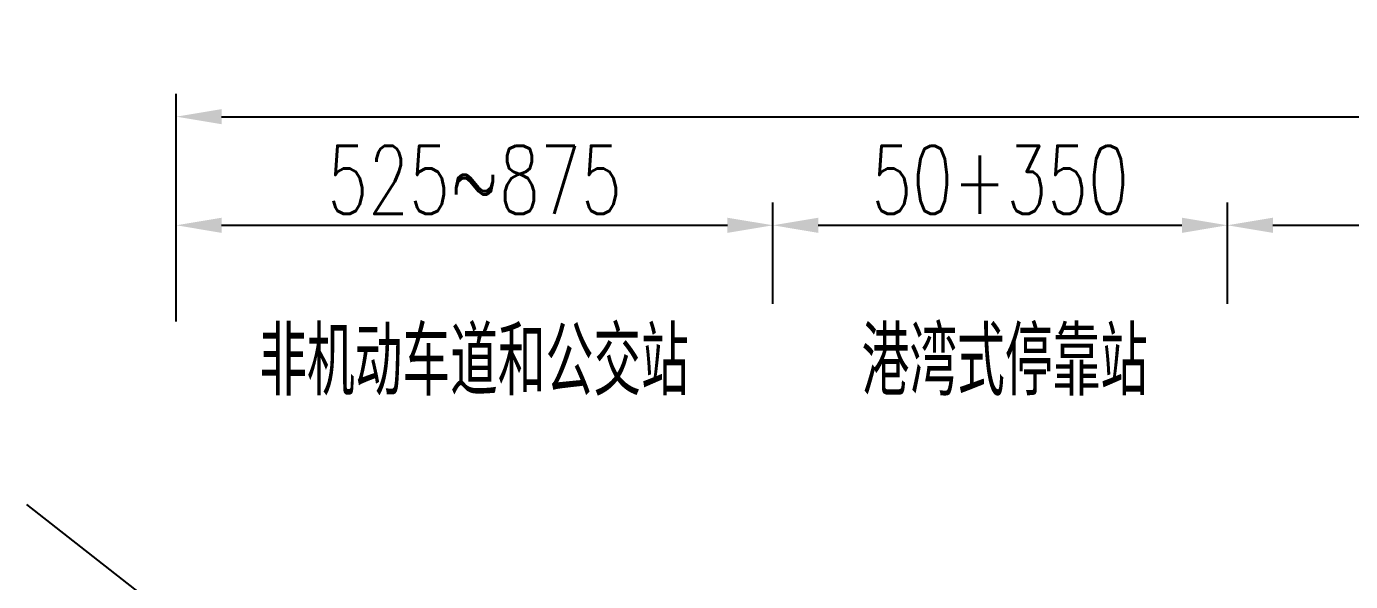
# Model space of a CAD drawing. Extents: x -941089 to 947074, y -2579987 to 8.
# Drawn here: x 2060.5 to 2118.7, y -179.7 to -155.2 of the extents above; entities that cross this region are included whole.
import ezdxf

# ---------------------------------------------------------------- set-up
doc = ezdxf.new("R2010")
doc.units = 0
doc.header["$LTSCALE"] = 5
doc.header["$PDMODE"] = 32
doc.header["$PDSIZE"] = 0.3
doc.layers.get('0').update_dxf_attribs({"linetype": 'CONTINUOUS'})
doc.layers.get('Defpoints').update_dxf_attribs({"linetype": 'CONTINUOUS'})
doc.layers.add('文字', color=7, linetype='CONTINUOUS')
doc.layers.add('标注', color=4, linetype='CONTINUOUS', lineweight=15)
doc.styles.get("Standard").update_dxf_attribs({"font": 'simplex1.shx', "width": 0.7, "bigfont": 'hztxt.shx'})
doc.dimstyles.new('比例1：200', dxfattribs={"dimtxt": 3, "dimasz": 2, "dimexe": 1, "dimexo": 1, "dimgap": 0.5, "dimtad": 1, "dimlfac": 20, "dimzin": 13, "dimdsep": 46, "dimtxsty": 'Standard', "dimcen": -0.09, "dimclrd": 256, "dimclre": 256, "dimclrt": 4, "dimaunit": 1, "dimadec": 0, "dimazin": 0, "dimtfac": 0.0005, "dimtix": 1, "dimtmove": 2, "dimatfit": 3, "dimfxl": 0, "dimtolj": 1, "dimtzin": 13, "dimarcsym": 0})

# ---------------------------------------------------------------- blocks, each defined once
blk = doc.blocks.new('*D63')
at = {"layer": 'Defpoints', "color": 0}
for p in [(2093.32, -163.99), (2093.32, -168.44), (2067.07, -169.227)]:
    blk.add_point(p, dxfattribs=at)
at = {"layer": '标注', "lineweight": -2}
for p, q in [((2067.07, -168.227), (2067.07, -162.99)), ((2093.32, -167.44), (2093.32, -162.99)), ((2069.07, -163.99), (2091.32, -163.99))]:
    blk.add_line(p, q, dxfattribs=at)
at = {"layer": '标注'}
for points in [[(2069.07, -163.657), (2069.07, -164.324), (2067.07, -163.99)], [(2091.32, -163.657), (2091.32, -164.324), (2093.32, -163.99)]]:
    blk.add_solid(points, dxfattribs=at)
at = {"layer": '标注', "color": 4, "insert": (2080.195, -161.99), "char_height": 3, "attachment_point": 5}
blk.add_mtext('\\A1;525~875', dxfattribs=at)
blk = doc.blocks.new('*D64')
at = {"layer": 'Defpoints', "color": 0}
for p in [(2113.32, -163.99), (2093.32, -168.44), (2113.32, -168.44)]:
    blk.add_point(p, dxfattribs=at)
at = {"layer": '标注', "lineweight": -2}
for p, q in [((2093.32, -167.44), (2093.32, -162.99)), ((2113.32, -167.44), (2113.32, -162.99)), ((2095.32, -163.99), (2111.32, -163.99))]:
    blk.add_line(p, q, dxfattribs=at)
at = {"layer": '标注'}
for points in [[(2095.32, -163.657), (2095.32, -164.324), (2093.32, -163.99)], [(2111.32, -163.657), (2111.32, -164.324), (2113.32, -163.99)]]:
    blk.add_solid(points, dxfattribs=at)
at = {"layer": '标注', "color": 4, "insert": (2103.32, -161.99), "char_height": 3, "attachment_point": 5}
blk.add_mtext('\\A1;50+350', dxfattribs=at)
blk = doc.blocks.new('*D65')
at = {"layer": 'Defpoints', "color": 0}
for p in [(2169.57, -163.99), (2113.32, -168.44), (2169.57, -168.44)]:
    blk.add_point(p, dxfattribs=at)
at = {"layer": '标注', "lineweight": -2}
for p, q in [((2113.32, -167.44), (2113.32, -162.99)), ((2169.57, -167.44), (2169.57, -162.99)), ((2115.32, -163.99), (2167.57, -163.99))]:
    blk.add_line(p, q, dxfattribs=at)
at = {"layer": '标注'}
for points in [[(2115.32, -163.657), (2115.32, -164.324), (2113.32, -163.99)], [(2167.57, -163.657), (2167.57, -164.324), (2169.57, -163.99)]]:
    blk.add_solid(points, dxfattribs=at)
at = {"layer": '标注', "color": 4, "insert": (2141.445, -161.99), "char_height": 3, "attachment_point": 5}
blk.add_mtext('\\A1;375+2x350+50=1175', dxfattribs=at)
blk = doc.blocks.new('*D68')
at = {"layer": 'Defpoints', "color": 0}
for p in [(2292.07, -159.211), (2067.07, -168.44), (2292.07, -168.44)]:
    blk.add_point(p, dxfattribs=at)
at = {"layer": '标注', "lineweight": -2}
for p, q in [((2067.07, -165.211), (2067.07, -158.211)), ((2292.07, -165.211), (2292.07, -158.211)), ((2069.07, -159.211), (2290.07, -159.211))]:
    blk.add_line(p, q, dxfattribs=at)
at = {"layer": '标注'}
for points in [[(2069.07, -158.878), (2069.07, -159.544), (2067.07, -159.211)], [(2290.07, -158.878), (2290.07, -159.544), (2292.07, -159.211)]]:
    blk.add_solid(points, dxfattribs=at)
at = {"layer": '标注', "color": 4, "insert": (2179.57, -157.211), "char_height": 3, "attachment_point": 5}
blk.add_mtext('\\A1;道路总宽', dxfattribs=at)

msp = doc.modelspace()

# ---------------------------------------------------------------- linework, layer by layer
msp.add_line((2060.48285, -176.27498), (2074.32409, -187.11307))

# ---------------------------------------------------------------- texts
at = {"layer": '文字', "width": 0.7}
for s, p in [('非机动车道和公交站', (2070.72119, -171.48104)), ('港湾式停靠站', (2097.22626, -171.48104))]:
    msp.add_text(s, height=3, dxfattribs=at).set_placement(p)

# ---------------------------------------------------------------- dimensions: what is measured, and where the dimension line sits
at = {"layer": '标注'}
for base, p1, p2, text, picture, middle in [((2292.07019, -159.21092), (2067.07019, -168.4404), (2292.07019, -168.4404), '道路总宽', '*D68', (2179.57019, -157.21092)), ((2093.32019, -163.99037), (2067.07019, -169.22658), (2093.32019, -168.4404), '525~875', '*D63', (2080.19519, -161.99037)), ((2113.32019, -163.99037), (2093.32019, -168.4404), (2113.32019, -168.4404), '50+350', '*D64', (2103.32019, -161.99037)), ((2169.57019, -163.99037), (2113.32019, -168.4404), (2169.57019, -168.4404), '375+2x350+50=1175', '*D65', (2141.44519, -161.99037))]:
    dim = msp.add_linear_dim(base=base, p1=p1, p2=p2, text=text, dimstyle='比例1：200', dxfattribs=at)
    dim.commit()
    dim.dimension.update_dxf_attribs({"geometry": picture, "text_midpoint": middle})

doc.saveas('drawing.dxf')
